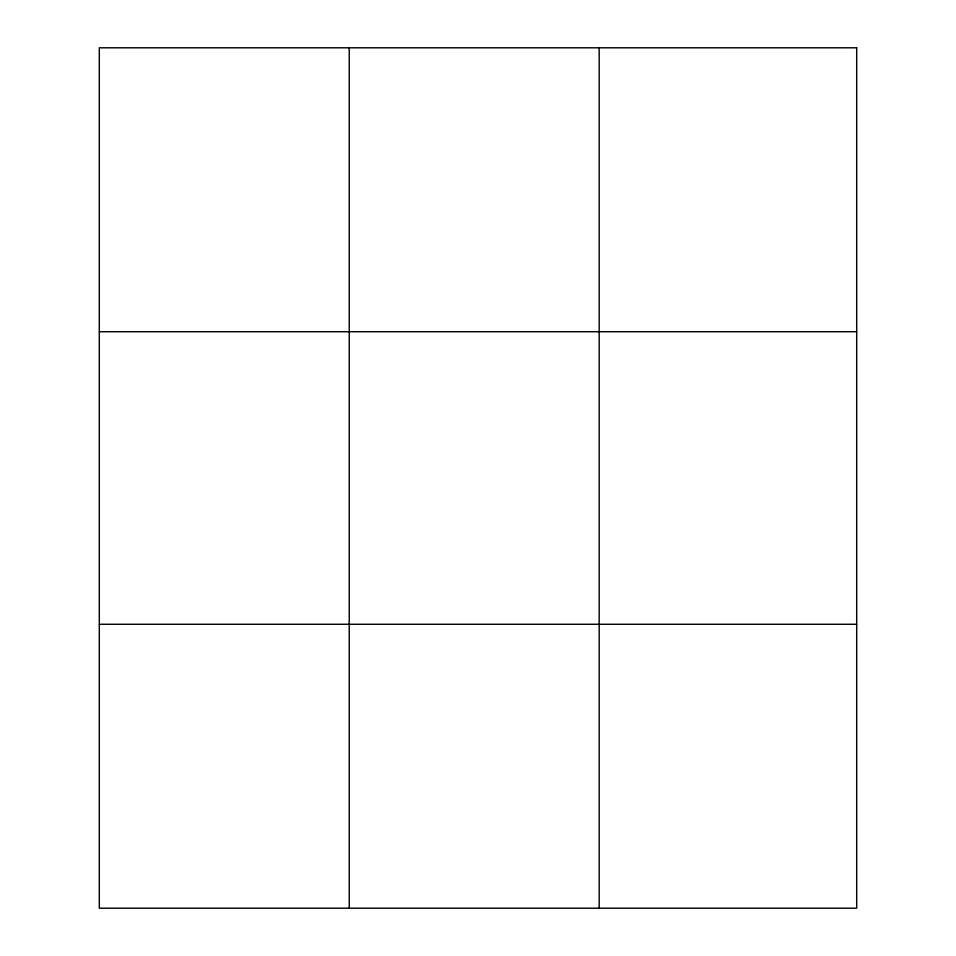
<?xml version="1.0" encoding="UTF-8"?>
<svg xmlns="http://www.w3.org/2000/svg" width="956" height="956" viewBox="0 0 956 956"><rect width="100%" height="100%" fill="white"/><g stroke="black" fill="none" stroke-linecap="round" stroke-linejoin="round"><path stroke-width="1.43" d="M349.239 47.8L349.239 908.2M599.185 47.8L599.185 908.2M99.305 331.732L856.696 331.732M99.305 624.268L856.696 624.268M856.696 47.8L856.696 908.2L99.305 908.2L99.305 47.8L856.696 47.8"/></g></svg>
